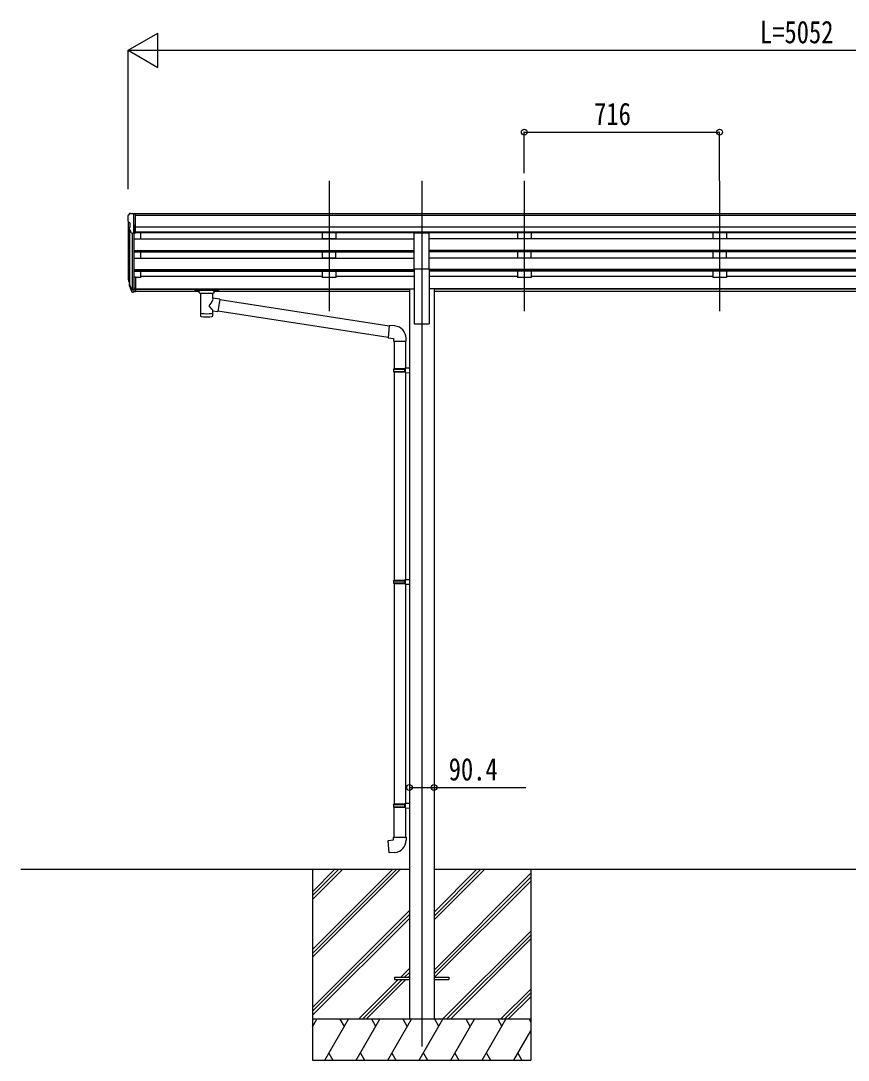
# Model space of a CAD drawing. Units: millimetres, scale not verified. Extents: x -10512 to 10512, y -7425 to 7425.
# Drawn here: x -3272 to -238, y -3841 to -29 of the extents above; entities that cross this region are included whole.
import ezdxf
from ezdxf.enums import TextEntityAlignment as Align

# ---------------------------------------------------------------- set-up
doc = ezdxf.new("R2010")
doc.units = ezdxf.units.MM
doc.header["$LTSCALE"] = 30
for name, color, linetype in [('0-3_YKK_12', 2, 'Continuous'), ('0-4_YKK_13', 4, 'Continuous'), ('0-5_YKK_A1', 4, 'Continuous'), ('0-6_YKK_D', 6, 'Continuous')]:
    doc.layers.add(name, color=color, linetype=linetype)
doc.styles.add('ＭＳ ゴシック', font='')
doc.styles.get('ＭＳ ゴシック').set_extended_font_data('MS Gothic')

msp = doc.modelspace()

# ---------------------------------------------------------------- linework, layer by layer
at = {"layer": '0-3_YKK_12'}
for p, q in [((-2141.73, -616.34), (-2141.73, -1093.86)), ((-1801.73, -616.34), (-1801.73, -1093.86)), ((-1425.73, -616.34), (-1425.73, -1093.86)), ((-709.73, -616.34), (-709.73, -1093.86)), ((-1801.73, -1047.18), (-1801.73, -3790.75))]:
    msp.add_line(p, q, dxfattribs=at)
at = {"layer": '0-4_YKK_13'}
for p, q in [((-2879.73, -745.12), (-2879.73, -745.75)), ((-2872.82, -736.31), (-2876.88, -742.12)), ((-2869.73, -735.75), (-2872.06, -735.89)), ((-2869.73, -735.75), (-2851.23, -735.75)), ((-2857.73, -808.73), (-2857.73, -735.75)), ((-2851.23, -735.75), (-2841.23, -735.83)), ((-2851.23, -807.73), (-2851.23, -735.75)), ((-2841.23, -737.35), (-2841.23, -735.83)), ((-2877.19, -766.93), (-2871.88, -770)), ((-2865.35, -806.92), (-2874.35, -791.32)), ((-2871.73, -770.26), (-2871.73, -786.54)), ((-2857.73, -808.73), (-2862.94, -808.41)), ((-2851.23, -807.73), (-2857.73, -807.73)), ((-1829.23, -938.17), (-1829.23, -806.38)), ((-1829.23, -806.38), (-1774.23, -806.38)), ((-1774.23, -938.17), (-1774.23, -806.38)), ((-1829.23, -938.17), (-1774.23, -938.17)), ((-2876.63, -983.66), (-2872.75, -991.61)), ((-2876.03, -982.28), (-2872.75, -989.34)), ((-2857.73, -969.47), (-2857.73, -1024.24)), ((-2851.23, -969.47), (-2857.73, -969.47)), ((-2851.23, -969.47), (-2851.23, -1023.5)), ((-2874.32, -994.93), (-2873.98, -999.34)), ((-2873.98, -999.34), (-2865.17, -1022.89)), ((-2873.36, -998.77), (-2865.17, -1014.95)), ((-2864.16, -1013.82), (-2871.92, -998.42)), ((-2857.73, -1014.5), (-2862.86, -1014.5)), ((-2857.73, -1016.31), (-2862.57, -1016.31)), ((-2857.73, -1024.24), (-2862.57, -1024.24)), ((-2851.23, -1009.6), (-2857.73, -1009.6)), ((-2851.23, -1014.48), (-2857.73, -1014.48)), ((-2851.23, -1023.5), (-2857.73, -1023.5)), ((-2633.73, -1014.35), (-2633.73, -1020.1)), ((-2633.73, -1014.54), (-2633.73, -1016.08)), ((-2631.73, -1013.68), (-2548.73, -1013.68)), ((-2631.73, -1015.86), (-2548.73, -1015.86)), ((-2631.73, -1020.77), (-2617.23, -1020.77)), ((-2617.23, -1026.41), (-2617.23, -1019.86)), ((-2613.13, -1027.33), (-2613.14, -1112.77)), ((-2567.33, -1046.08), (-2567.33, -1027.33)), ((-2563.23, -1026.41), (-2563.23, -1019.86)), ((-2563.23, -1020.77), (-2548.73, -1020.77)), ((-2546.73, -1014.35), (-2546.73, -1020.1)), ((-2542.11, -1049.98), (-2567.33, -1046.07)), ((-2542.11, -1049.98), (-2549.13, -1095.24)), ((-1921.11, -1148.38), (-2542.42, -1052)), ((-2567.31, -1112.77), (-2567.33, -1092.11)), ((-2567.33, -1092.42), (-2549.13, -1095.24)), ((-1924.78, -1190.32), (-2548.86, -1093.5)), ((-1900.11, -1148.34), (-1920.95, -1146.52)), ((-1905.04, -1204.09), (-1859.04, -1204.09)), ((-1902.93, -1204.09), (-1902.93, -1304.81)), ((-1860.93, -1204.09), (-1860.93, -1302.25)), ((-1859.04, -1204.09), (-1859.04, -1193.17)), ((-1904.93, -1306.81), (-1903.93, -1304.81)), ((-1904.93, -1306.81), (-1860.93, -1306.81)), ((-1904.93, -1306.81), (-1904.93, -1314.81)), ((-1904.93, -1314.81), (-1860.93, -1314.81)), ((-1904.93, -1314.81), (-1903.93, -1316.81)), ((-1903.93, -1304.81), (-1860.93, -1304.81)), ((-1903.93, -1316.81), (-1860.93, -1316.81)), ((-1902.93, -1316.81), (-1902.93, -2080.69)), ((-1865.4, -1306.81), (-1865.83, -1304.81)), ((-1862.93, -1302.31), (-1846.93, -1301.84)), ((-1862.93, -1304.31), (-1862.93, -1302.31)), ((-1862.93, -1304.31), (-1860.93, -1304.31)), ((-1862.93, -1319.31), (-1862.93, -1317.31)), ((-1862.93, -1319.31), (-1846.93, -1319.78)), ((-1860.93, -1319.37), (-1860.93, -2078.13)), ((-1846.93, -1301.84), (-1846.93, -1319.78)), ((-1904.93, -2082.69), (-1903.93, -2080.69)), ((-1904.93, -2082.69), (-1860.93, -2082.69)), ((-1904.93, -2082.69), (-1904.93, -2090.69)), ((-1904.93, -2090.69), (-1860.93, -2090.69)), ((-1904.93, -2090.69), (-1903.93, -2092.69)), ((-1903.93, -2080.69), (-1860.93, -2080.69)), ((-1903.93, -2092.69), (-1860.93, -2092.69)), ((-1902.93, -2092.69), (-1902.93, -2901.19)), ((-1865.4, -2082.69), (-1865.83, -2080.69)), ((-1862.93, -2078.19), (-1846.93, -2077.72)), ((-1862.93, -2080.19), (-1862.93, -2078.19)), ((-1862.93, -2080.19), (-1860.93, -2080.19)), ((-1862.93, -2095.19), (-1862.93, -2093.19)), ((-1862.93, -2095.19), (-1846.93, -2095.66)), ((-1860.93, -2095.25), (-1860.93, -2898.63)), ((-1846.93, -2077.72), (-1846.93, -2095.66)), ((-1904.93, -2903.19), (-1903.93, -2901.19)), ((-1904.93, -2903.19), (-1860.93, -2903.19)), ((-1904.93, -2903.19), (-1904.93, -2911.19)), ((-1904.93, -2911.19), (-1860.93, -2911.19)), ((-1904.93, -2911.19), (-1903.93, -2913.19)), ((-1903.93, -2901.19), (-1860.93, -2901.19)), ((-1903.93, -2913.19), (-1860.93, -2913.19)), ((-1902.93, -3023.19), (-1902.93, -2913.19)), ((-1865.4, -2903.19), (-1865.83, -2901.19)), ((-1862.93, -2898.69), (-1846.93, -2898.22)), ((-1862.93, -2900.69), (-1862.93, -2898.69)), ((-1862.93, -2900.69), (-1860.93, -2900.69)), ((-1862.93, -2915.69), (-1862.93, -2913.69)), ((-1862.93, -2915.69), (-1860.93, -2915.75)), ((-1862.93, -2915.69), (-1846.93, -2916.16)), ((-1860.93, -2915.75), (-1860.93, -3023.19)), ((-1846.93, -2898.22), (-1846.93, -2916.16)), ((-1904.93, -3023.19), (-1858.93, -3023.19)), ((-1904.93, -3033.19), (-1904.93, -3023.19)), ((-1858.93, -3023.19), (-1858.93, -3034.1)), ((-1901.93, -3536.25), (-1901.93, -3545.25)), ((-1901.93, -3536.25), (-1847.13, -3536.25)), ((-1756.73, -3536.25), (-1701.93, -3536.25)), ((-1701.93, -3536.25), (-1701.93, -3545.25)), ((-1901.93, -3545.25), (-1847.13, -3545.25)), ((-1756.73, -3545.25), (-1701.93, -3545.25))]:
    msp.add_line(p, q, dxfattribs=at)
for points in [[(-2633.73, -1014.35), (-2633.69, -1014.15), (-2633.61, -1014.01), (-2633.51, -1013.92), (-2633.41, -1013.86), (-2633.29, -1013.81), (-2632.99, -1013.75), (-2632.5, -1013.7), (-2631.96, -1013.68), (-2631.73, -1013.68)], [(-2633.73, -1020.1), (-2633.69, -1020.3), (-2633.61, -1020.44), (-2633.51, -1020.53), (-2633.41, -1020.59), (-2633.29, -1020.64), (-2632.99, -1020.7), (-2632.5, -1020.74), (-2631.96, -1020.77), (-2631.73, -1020.77)], [(-2548.73, -1013.68), (-2548.37, -1013.69), (-2547.84, -1013.71), (-2547.39, -1013.76), (-2547.09, -1013.84), (-2546.92, -1013.94), (-2546.8, -1014.08), (-2546.73, -1014.26), (-2546.73, -1014.35)], [(-2548.73, -1020.77), (-2548.37, -1020.76), (-2547.84, -1020.74), (-2547.39, -1020.69), (-2547.09, -1020.61), (-2546.92, -1020.51), (-2546.8, -1020.37), (-2546.73, -1020.19), (-2546.73, -1020.1)], [(-1920.95, -1146.52), (-1924.96, -1192.35), (-1905.04, -1194.09), (-1905.04, -1204.09)], [(-1865.4, -1306.81), (-1865.4, -1314.81), (-1865.83, -1316.81)], [(-1862.93, -1317.31), (-1860.93, -1317.31), (-1860.93, -1304.31)], [(-1865.4, -2082.69), (-1865.4, -2090.69), (-1865.83, -2092.69)], [(-1862.93, -2093.19), (-1860.93, -2093.19), (-1860.93, -2080.19)], [(-1865.4, -2903.19), (-1865.4, -2911.19), (-1865.83, -2913.19)], [(-1862.93, -2913.69), (-1860.93, -2913.69), (-1860.93, -2900.69)], [(-1900, -3078.93), (-1920.84, -3080.76), (-1924.85, -3034.93), (-1904.93, -3033.19)]]:
    msp.add_lwpolyline(points, dxfattribs=at)
for centre, radius, start, end in [((-2876.73, -745.12), 3, 93, 180), ((-2677.73, -745.75), 202, 180, 184.94904), ((-2872, -736.89), 1, 93.5, 145), ((-2872.82, -762.56), 6.18, 185.7035, 224.99897), ((-2871.76, -789.82), 3, 94.7167, 210), ((-2872.03, -786.54), 0.3, 274.7167, 0), ((-2872.03, -770.26), 0.3, 0, 60), ((-2862.75, -805.42), 3, 210, 266.5), ((-2848.54, -974.54), 29.53, 186.50806, 197.98144), ((-2847.14, -972.78), 30.41, 187.1552, 198.19734), ((-1904.04, -1193.17), 45, 0, 85), ((-1903.93, -3034.1), 45, 275, 0)]:
    msp.add_arc(centre, radius, start, end, dxfattribs=at)
for centre, major_axis, ratio, start_param, end_param in [((-2789.07, -974.97), (-89.06, 1.43), 0.57596, 6.1962358, 6.3678173), ((-2789.86, -968.3), (87.93, 4.42), 0.541684, 3.0659337, 3.2228513), ((-2873.01, -994.93), (1.3, 0), 0.90356, 1.3700892, 3.347195), ((-2787.09, -978.74), (-89.07, 0), 0.90356, 0.2056023, 0.2515348), ((-2787.81, -974.88), (-88.05, 0), 0.90356, 0.2662965, 0.3003836), ((-2862.57, -1013.6), (-3, 0), 0.90356, 0.5235988, 1.5707963), ((-2862.57, -1021.53), (3, 0), 0.90356, 3.6651914, 4.712389), ((-2862.86, -1013.14), (-1.5, 0), 0.90356, 0.5235988, 1.5707963), ((-2631.73, -1016.08), (2, 0), 0.109601, 1.5707963, 3.1415927), ((-2590.23, -1019.86), (27, 0), 0.070066, 6.2831853, 9.424778), ((-2590.23, -1026.41), (27, 0), 0.070066, 3.1415927, 6.2831853), ((-2579.23, -1023.85), (16, 0), 0.361356, 6.2636979, 6.2831853), ((-2548.73, -1016.08), (2, 0), 0.109601, 0, 1.5707963), ((-2590.23, -1072.61), (-22.81, -26.62), 0.234429, 1.6855472, 3.1268519), ((-2590.23, -1100.33), (22.91, 0), 0.122865, 3.1415927, 6.2831853), ((-2587.68, -1069.97), (20.32, -22.25), 0.045535, 0.0389954, 1.3075346), ((-2590.23, -1112.77), (22.92, 0), 0.101955, 3.1415499, 6.2833984)]:
    msp.add_ellipse(centre, major_axis=major_axis, ratio=ratio, start_param=start_param, end_param=end_param, dxfattribs=at)
at = {"layer": '0-5_YKK_A1'}
for p, q in [((2147.77, -737.35), (-2851.23, -737.35)), ((2147.77, -742.57), (-2851.23, -742.57)), ((-2877.73, -766.32), (-2877.73, -969.1)), ((-2872.75, -794.09), (-2872.75, -995.81)), ((-2857.73, -776.85), (-2857.73, -969.47)), ((2147.77, -786.1), (-2851.23, -786.1)), ((-2863.73, -808.25), (-2863.73, -1014.25)), ((-2857.73, -829.26), (-1829.23, -829.26)), ((2147.77, -803.95), (-2851.23, -803.95)), ((-1829.23, -807.2), (-2851.23, -807.2)), ((-2832.73, -807.2), (-2832.73, -829.26)), ((-2166.73, -807.3), (-2166.73, -829.16)), ((-2116.73, -829.16), (-2166.73, -829.16)), ((-2116.73, -807.3), (-2116.73, -829.16)), ((1070.77, -807.2), (-1774.23, -807.2)), ((1070.77, -829.26), (-1774.23, -829.26)), ((-1450.73, -807.3), (-1450.73, -829.16)), ((-1400.73, -829.16), (-1450.73, -829.16)), ((-1400.73, -807.3), (-1400.73, -829.16)), ((-734.73, -807.3), (-734.73, -829.16)), ((-684.73, -829.16), (-734.73, -829.16)), ((-684.73, -807.3), (-684.73, -829.16)), ((-2857.73, -871.14), (-1829.23, -871.14)), ((-2857.73, -872.63), (-1829.23, -872.63)), ((1070.77, -871.14), (-1774.23, -871.14)), ((1070.77, -872.63), (-1774.23, -872.63)), ((-2857.73, -876.95), (-1829.23, -876.95)), ((-2857.73, -899.36), (-1829.23, -899.36)), ((-2832.73, -876.95), (-2832.73, -899.36)), ((-2166.73, -876.95), (-2166.73, -899.27)), ((-2116.73, -899.27), (-2166.73, -899.27)), ((-2116.73, -899.27), (-2116.73, -876.95)), ((1070.77, -876.95), (-1774.23, -876.95)), ((1070.77, -899.36), (-1774.23, -899.36)), ((-1450.73, -876.95), (-1450.73, -899.27)), ((-1400.73, -899.27), (-1450.73, -899.27)), ((-1400.73, -899.27), (-1400.73, -876.95)), ((-734.73, -876.95), (-734.73, -899.27)), ((-684.73, -899.27), (-734.73, -899.27)), ((-684.73, -899.27), (-684.73, -876.95)), ((-2857.73, -941.24), (-1829.23, -941.24)), ((-2857.73, -942.74), (-1829.23, -942.74)), ((-2857.73, -947.06), (-1829.23, -947.06)), ((-2832.73, -947.06), (-2832.73, -970.1)), ((-2166.73, -947.06), (-2166.73, -970.1)), ((-2116.73, -947.06), (-2116.73, -970.1)), ((-1829.23, -938.17), (-1829.23, -1140.75)), ((-1774.23, -938.17), (-1774.23, -1140.75)), ((1070.77, -941.24), (-1774.23, -941.24)), ((1070.77, -942.74), (-1774.23, -942.74)), ((1070.77, -947.06), (-1774.23, -947.06)), ((-1450.73, -947.06), (-1450.73, -970.1)), ((-1400.73, -947.06), (-1400.73, -970.1)), ((-734.73, -947.06), (-734.73, -970.1)), ((-684.73, -947.06), (-684.73, -970.1)), ((-2832.73, -970.1), (-2851.23, -970.1)), ((-2832.73, -965.16), (-2166.73, -965.16)), ((-2116.73, -970.1), (-2166.73, -970.1)), ((-2116.73, -965.16), (-1829.23, -965.16)), ((-1774.23, -965.16), (-1450.73, -965.16)), ((-1400.73, -970.1), (-1450.73, -970.1)), ((-1400.73, -965.16), (-734.73, -965.16)), ((-684.73, -970.1), (-734.73, -970.1)), ((-684.73, -965.16), (-18.73, -965.16)), ((-2851.23, -1012.17), (-1846.93, -1012.17)), ((-2851.23, -1013.57), (-1846.93, -1013.57)), ((-2617.23, -1021.26), (-2851.23, -1021.26)), ((-1846.93, -1021.26), (-2563.23, -1021.26)), ((-1846.93, -1011.75), (-1846.93, -3690.75)), ((-1846.93, -1011.75), (-1829.23, -1011.75)), ((-1756.53, -1011.75), (-1774.23, -1011.75)), ((-1756.53, -1011.75), (-1756.53, -3690.75)), ((1053.07, -1012.17), (-1756.53, -1012.17)), ((1053.07, -1013.57), (-1756.53, -1013.57)), ((1053.07, -1021.26), (-1756.53, -1021.26)), ((-1829.23, -1140.75), (-1774.23, -1140.75)), ((-3271.76, -3140.75), (-1846.73, -3140.75)), ((-2201.93, -3140.75), (-2201.93, -3840.74)), ((-2201.93, -3434.92), (-1907.75, -3140.75)), ((-2201.93, -3449.06), (-1893.6, -3140.75)), ((-2201.93, -3463.21), (-1879.46, -3140.75)), ((-2201.93, -3251.08), (-2091.59, -3140.75)), ((-2201.93, -3236.93), (-2105.74, -3140.75)), ((-2201.93, -3222.79), (-2119.88, -3140.75)), ((-1756.73, -3140.75), (1053.27, -3140.75)), ((-1756.73, -3326.38), (-1571.09, -3140.75)), ((-1756.73, -3312.23), (-1585.24, -3140.75)), ((-1756.73, -3298.09), (-1599.38, -3140.75)), ((-1756.73, -3510.22), (-1401.93, -3155.42)), ((-1401.93, -3140.75), (-1401.93, -3840.74)), ((-1756.73, -3524.36), (-1401.93, -3169.57)), ((-1754.47, -3536.25), (-1401.93, -3183.71)), ((-2201.93, -3647.05), (-1847.13, -3292.26)), ((-2201.93, -3661.2), (-1847.13, -3306.4)), ((-2201.93, -3675.34), (-1847.13, -3320.54)), ((-1725.12, -3690.74), (-1401.93, -3367.56)), ((-1710.98, -3690.74), (-1401.93, -3381.7)), ((-1696.83, -3690.74), (-1401.93, -3395.84)), ((-1878.98, -3536.25), (-1847.13, -3504.39)), ((-1864.84, -3536.25), (-1847.13, -3518.53)), ((-1850.7, -3536.25), (-1847.13, -3532.67)), ((-2033.48, -3690.74), (-1887.98, -3545.25)), ((-2019.34, -3690.74), (-1873.84, -3545.25)), ((-2005.2, -3690.74), (-1859.7, -3545.25)), ((-1512.98, -3690.74), (-1401.93, -3579.69)), ((-1498.84, -3690.74), (-1401.93, -3593.83)), ((-1484.7, -3690.74), (-1401.93, -3607.97)), ((-1401.93, -3690.74), (-2201.93, -3690.74)), ((-2201.93, -3718.25), (-2186.05, -3690.74)), ((-2157.18, -3840.74), (-2070.58, -3690.74)), ((-2085.58, -3716.73), (-2100.58, -3690.74)), ((-2041.71, -3840.74), (-1955.11, -3690.74)), ((-1970.11, -3716.73), (-1985.11, -3690.74)), ((-1926.24, -3840.74), (-1839.64, -3690.74)), ((-1854.64, -3716.73), (-1869.64, -3690.74)), ((-1810.77, -3840.74), (-1724.17, -3690.74)), ((-1739.17, -3716.73), (-1754.17, -3690.74)), ((-1695.3, -3840.74), (-1608.7, -3690.74)), ((-1623.7, -3716.73), (-1638.7, -3690.74)), ((-1579.83, -3840.74), (-1493.23, -3690.74)), ((-1523.23, -3690.74), (-1508.23, -3716.73)), ((-1407.76, -3690.74), (-1401.93, -3700.84)), ((-1464.36, -3840.74), (-1401.93, -3732.61)), ((-2201.93, -3840.74), (-1401.93, -3840.74)), ((-2142.18, -3814.77), (-2127.18, -3840.74)), ((-2026.71, -3814.77), (-2011.71, -3840.74)), ((-1911.24, -3814.76), (-1896.24, -3840.74)), ((-1795.77, -3814.76), (-1780.77, -3840.74)), ((-1680.3, -3814.76), (-1665.3, -3840.74)), ((-1564.83, -3814.77), (-1549.83, -3840.74)), ((-1449.36, -3814.77), (-1434.36, -3840.74))]:
    msp.add_line(p, q, dxfattribs=at)
at = {"layer": '0-6_YKK_D'}
for p, q in [((-2877.73, -137.35), (-2769.47, -74.85)), ((-2769.47, -199.85), (-2769.47, -74.85)), ((-2877.73, -646.92), (-2877.73, -136.35)), ((-2877.73, -137.35), (-2769.47, -199.85)), ((-2877.73, -137.35), (-2661.22, -137.35)), ((-2752.73, -137.35), (2049.27, -137.35)), ((-1425.73, -587.45), (-1425.73, -436.35)), ((-1425.73, -437.35), (-709.73, -437.35)), ((-709.73, -615.34), (-709.73, -436.35))]:
    msp.add_line(p, q, dxfattribs=at)
msp.add_lwpolyline([(-1846.93, -2840.75), (-1756.53, -2840.75), (-1419.96, -2840.75)], dxfattribs=at)
for centre in [(-1425.73, -437.35), (-709.73, -437.35), (-1846.93, -2840.75), (-1756.53, -2840.75)]:
    msp.add_circle(centre, 10.62, dxfattribs=at)

# ---------------------------------------------------------------- texts
at = {"layer": '0-6_YKK_D', "style": 'ＭＳ ゴシック', "width": 0.8}
for s, p in [('L=5052', (-561.73, -136.35)), ('716', (-1169.73, -436.35)), ('90.4', (-1702.96, -2839.75))]:
    msp.add_text(s, height=82.48, dxfattribs=at).set_placement(p, align=Align.BOTTOM_LEFT)

doc.saveas('drawing.dxf')
